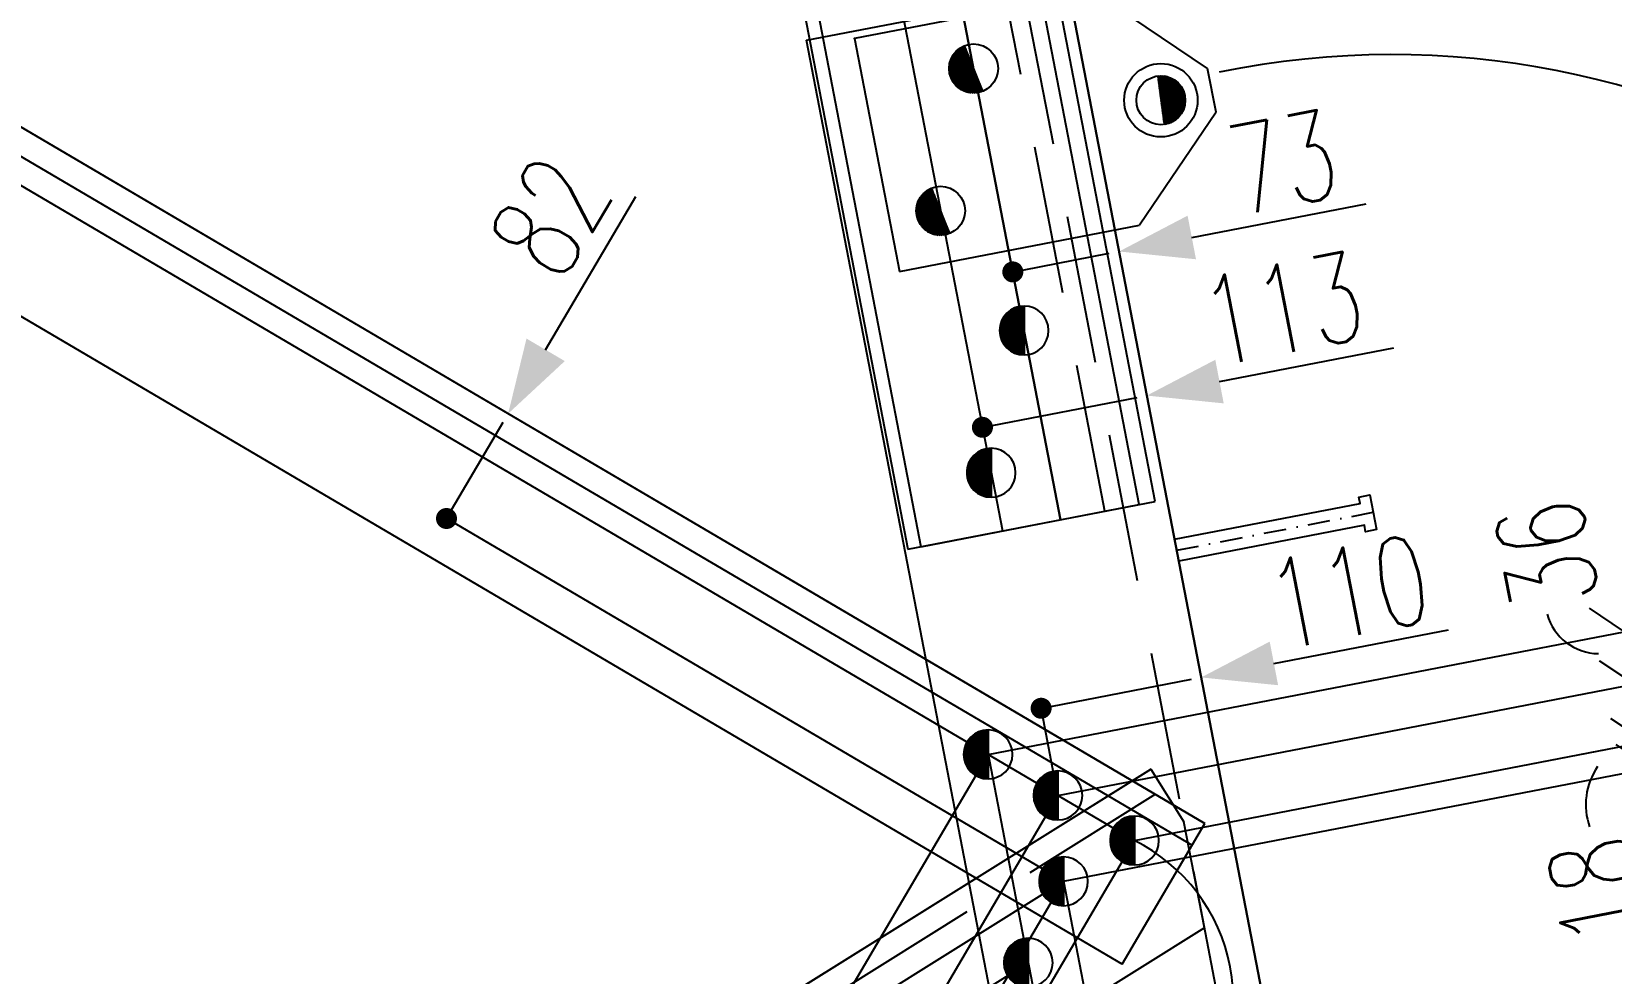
# Model space of a CAD drawing. Extents: x 512897 to 529117, y 6597 to 18077.
# Drawn here: x 518366 to 519432, y 13011 to 13646 of the extents above; entities that cross this region are included whole.
import ezdxf

# ---------------------------------------------------------------- set-up
doc = ezdxf.new("R2010")
doc.units = 0
doc.header["$LTSCALE"] = 200
doc.header["$MEASUREMENT"] = 0
doc.linetypes.add('DASHDOT', pattern=[1, 0.5, -0.25, 0, -0.25])
doc.linetypes.add('DASHED', pattern=[0.75, 0.5, -0.25])
doc.layers.get('0').update_dxf_attribs({"linetype": 'CONTINUOUS'})
for name, color, linetype in [('ASSI', 6, 'CONTINUOUS'), ('Echelon', 1, 'CONTINUOUS'), ('FORI', 2, 'CONTINUOUS'), ('LINEA_ANG', 2, 'CONTINUOUS'), ('LINEE_PIASTRA', 2, 'CONTINUOUS'), ('LINEE_PIASTRE', 2, 'CONTINUOUS'), ('LS', 7, 'CONTINUOUS'), ('MZ', 6, 'DASHDOT'), ('PIASTRE', 5, 'CONTINUOUS'), ('QT_MAL', 7, 'CONTINUOUS'), ('QT_MPR', 7, 'CONTINUOUS'), ('TRAT-Y', 7, 'DASHED')]:
    doc.layers.add(name, color=color, linetype=linetype)
doc.styles.add('QUOTE', font='ROMANS8.SHX', dxfattribs={"width": 0.7})
doc.styles.add('RS', font='ROMANS8.shx', dxfattribs={"width": 0.7})
doc.styles.get("Standard").update_dxf_attribs({"font": 'ROMANS8.SHX', "width": 0.7})
doc.dimstyles.new('FRECCE1', dxfattribs={"dimtxt": 60, "dimasz": 6.66, "dimexe": 0, "dimexo": 0, "dimgap": 1, "dimtad": 1, "dimzin": 0, "dimdsep": 46, "dimtxsty": 'RS', "dimblk1": 'QUOTP', "dimblk2": 'QUOTF', "dimsah": 1, "dimcen": 0, "dimclrd": 2, "dimclre": 2, "dimclrt": 7, "dimadec": 0, "dimazin": 0, "dimtfac": 1, "dimtix": 1, "dimtmove": 2, "dimatfit": 3, "dimldrblk": 'QUOTP', "dimfxl": 1, "dimtolj": 1, "dimtzin": 0, "dimarcsym": 0})
doc.dimstyles.new('TRATTO', dxfattribs={"dimscale": 0, "dimtxt": 60, "dimasz": 40, "dimexe": 0, "dimexo": 0, "dimgap": 5, "dimtad": 1, "dimrnd": 0.5, "dimdsep": 46, "dimtxsty": 'RS', "dimblk1": 'OBLIQUE', "dimblk2": 'OBLIQUE', "dimsah": 1, "dimcen": 0.09, "dimclrd": 2, "dimclre": 2, "dimclrt": 7, "dimadec": 0, "dimazin": 0, "dimtfac": 1, "dimtix": 1, "dimtmove": 2, "dimatfit": 3, "dimfxl": 1, "dimtolj": 1, "dimtzin": 0, "dimarcsym": 0})

# ---------------------------------------------------------------- blocks, each defined once
blk = doc.blocks.new('ASSE98')
blk.add_line((0, 0), (1, 0))
at = {"color": 7, "flags": 1}
for tag, p in [('LAV1', (3.07431, 6.82847)), ('LAV2', (3.07431, 6.49513)), ('LAV3', (3.07431, 6.1618)), ('LAV4', (3.07431, 5.82847)), ('LAV5', (3.07431, 5.49513)), ('LAV6', (3.07431, 5.1618)), ('LAV7', (3.07431, 4.82847)), ('LAV8', (3.07431, 4.49513)), ('LAV9', (3.07431, 4.1618)), ('LAV10', (3.07431, 3.82847))]:
    blk.add_attdef(tag, p, '', height=0.2, dxfattribs=at)
at = {"color": 7, "style": 'QUOTE', "width": 0.5, "flags": 1}
for tag, p in [('TI', (1.38308, 6.82731)), ('DI_S', (1.38308, 6.42178)), ('D_S', (1.38308, 6.02092)), ('E_S', (1.38308, 5.68065)), ('NFORI', (1.36454, 5.29792)), ('ALAR', (1.36349, 4.93246)), ('FAM', (1.3775, 4.54645)), ('ALA', (1.38308, 4.19257)), ('DISP2', (1.38308, 3.84971)), ('DISP1', (1.38308, 3.50686)), ('PINZAF', (1.38308, 3.164)), ('PINZAI', (1.38308, 2.82114)), ('TRP', (1.38308, 2.47829)), ('NP', (1.38308, 2.13543)), ('SV', (1.38308, 1.79257)), ('PESO', (1.38308, 1.44971)), ('QUA', (1.38308, 1.10686)), ('LUN', (1.38308, 0.764)), ('PROF', (1.38308, 0.42114)), ('POS', (1.38308, 0.07829))]:
    blk.add_attdef(tag, p, '', height=0.2, dxfattribs=at)
blk = doc.blocks.new('20')
at = {"color": 0}
for p, q in [((0, 0.982), (0.018, 1)), ((0, 0.937), (0.061, 0.998)), ((0, 0.892), (0.102, 0.995)), ((1, -0.007), (0, 0.993)), ((0, 0.848), (0.142, 0.99)), ((0, 0.803), (0.181, 0.984)), ((0, 0.758), (0.218, 0.976)), ((0, 0.713), (0.254, 0.967)), ((0, 0.668), (0.289, 0.957)), ((0.999, -0.051), (0, 0.948)), ((0, 0.623), (0.323, 0.946)), ((0, 0.578), (0.356, 0.934)), ((0, 0.533), (0.388, 0.922)), ((0, 0.488), (0.419, 0.908)), ((0.996, -0.093), (0, 0.903)), ((0, 0.443), (0.45, 0.893)), ((0, 0.398), (0.479, 0.878)), ((0, 0.354), (0.508, 0.861)), ((0.991, -0.133), (0, 0.858)), ((0, 0.309), (0.536, 0.844)), ((0, 0.264), (0.563, 0.827)), ((0.985, -0.172), (0, 0.813)), ((0, 0.219), (0.589, 0.808)), ((0, 0.174), (0.615, 0.789)), ((0, 0.129), (0.64, 0.769)), ((0.978, -0.209), (0, 0.768)), ((0, 0.084), (0.664, 0.748)), ((0, 0.039), (0.687, 0.726)), ((0.969, -0.246), (0, 0.724)), ((0, -0.006), (0.71, 0.704)), ((0, -0.051), (0.732, 0.681)), ((0.96, -0.281), (0, 0.679)), ((0, -0.095), (0.753, 0.658)), ((0.999, 0.039), (0.039, 0.999)), ((0.996, 0.087), (0.087, 0.996)), ((0.991, 0.137), (0.137, 0.991)), ((0.982, 0.191), (0.191, 0.982)), ((0.969, 0.249), (0.249, 0.969)), ((0.95, 0.312), (0.312, 0.95)), ((0.923, 0.384), (0.384, 0.923)), ((0.883, 0.469), (0.469, 0.883)), ((0.808, 0.589), (0.589, 0.808)), ((0.949, -0.315), (0, 0.634)), ((0, -0.14), (0.774, 0.633)), ((0, -0.185), (0.794, 0.608)), ((0.937, -0.348), (0, 0.589)), ((0, -0.23), (0.813, 0.583)), ((0, -0.275), (0.831, 0.556)), ((0.925, -0.381), (0, 0.544)), ((0, -0.32), (0.849, 0.529)), ((0, -0.365), (0.866, 0.501)), ((0.911, -0.412), (0, 0.499)), ((0, -0.41), (0.882, 0.472)), ((0.897, -0.443), (0, 0.454)), ((0, -0.455), (0.897, 0.442)), ((0, -0.5), (0.911, 0.412)), ((0.881, -0.472), (0, 0.409)), ((0, -0.544), (0.925, 0.38)), ((0.865, -0.501), (0, 0.364)), ((0, -0.589), (0.937, 0.348)), ((0.849, -0.529), (0, 0.319)), ((0, -0.634), (0.949, 0.315)), ((0, -0.679), (0.96, 0.281)), ((0.831, -0.556), (0, 0.275)), ((0, -0.724), (0.969, 0.245)), ((0.813, -0.583), (0, 0.23)), ((0, -0.769), (0.978, 0.209)), ((0.793, -0.609), (0, 0.185)), ((0, -0.814), (0.985, 0.171)), ((0.774, -0.634), (0, 0.14)), ((0, -0.859), (0.991, 0.132)), ((0.753, -0.658), (0, 0.095)), ((0, -0.904), (0.996, 0.092)), ((0.732, -0.682), (0, 0.05)), ((0, -0.949), (0.999, 0.05)), ((0, -0.993), (1, 0.007)), ((0.71, -0.705), (0, 0.005)), ((0.687, -0.727), (0, -0.04)), ((0.664, -0.748), (0, -0.085)), ((0.639, -0.769), (0, -0.13)), ((0.614, -0.789), (0, -0.174)), ((0.589, -0.808), (0, -0.219)), ((0.563, -0.827), (0, -0.264)), ((0.535, -0.845), (0, -0.309)), ((0.508, -0.862), (0, -0.354)), ((0.479, -0.878), (0, -0.399)), ((0.449, -0.893), (0, -0.444)), ((0.419, -0.908), (0, -0.489)), ((0.388, -0.922), (0, -0.534)), ((0.356, -0.935), (0, -0.579)), ((0.323, -0.946), (0, -0.623)), ((0.039, -0.999), (0.999, -0.039)), ((0.087, -0.996), (0.996, -0.087)), ((0.138, -0.99), (0.99, -0.138)), ((0.192, -0.981), (0.981, -0.192)), ((0.25, -0.968), (0.968, -0.25)), ((0.313, -0.95), (0.95, -0.313)), ((0.385, -0.923), (0.923, -0.385)), ((0.47, -0.883), (0.883, -0.47)), ((0.591, -0.807), (0.807, -0.591)), ((0.289, -0.957), (0, -0.668)), ((0.254, -0.967), (0, -0.713)), ((0.218, -0.976), (0, -0.758)), ((0.181, -0.984), (0, -0.803)), ((0.142, -0.99), (0, -0.848)), ((0.102, -0.995), (0, -0.893))]:
    blk.add_line(p, q, dxfattribs=at)
blk.add_line((0, 1), (0, -1))
blk.add_circle((0, 0), 1)
blk = doc.blocks.new('QUOTP')
at = {"layer": 'ASSI', "color": 2, "const_width": 1.07}
blk.add_lwpolyline([(-0.53, 0, 1), (0.53, 0, 1)], format="xyb", close=True, dxfattribs=at)
blk = doc.blocks.new('QUOTF')
at = {"layer": 'LS', "color": 2}
blk.add_line((7.5, 0), (25.5, 0), dxfattribs=at)
blk.add_solid([(7.5, 2.25), (0, 0), (7.5, -2.25)], dxfattribs=at)
blk = doc.blocks.new('*D30')
at = {"layer": 'QT_MAL', "color": 2, "lineweight": -2, "transparency": 16777216}
for p, q in [((519053.9, 13190.9), (519148.9, 13209.2)), ((519047.4, 13189.6), (519047.4, 13189.6))]:
    blk.add_line(p, q, dxfattribs=at)
at = {"layer": 'QT_MAL', "color": 2, "lineweight": -2, "transparency": 16777216, "xscale": 6.66, "yscale": 6.66, "zscale": 6.66}
for name, p, rotation in [('QUOTF', (519155.4, 13210.4), 10.91543261024528), ('QUOTP', (519047.4, 13189.6), 190.9154326102453)]:
    blk.add_blockref(name, p, dxfattribs=dict(at, rotation=rotation))
at = {"layer": 'QT_MAL', "color": 7, "transparency": 16777216, "insert": (519254.9, 13268.2), "char_height": 60, "attachment_point": 5, "rotation": 10.9154, "style": 'RS'}
blk.add_mtext('\\A1;110', dxfattribs=at)
blk = doc.blocks.new('A$C6E393FD9')
at = {"layer": 'Echelon', "color": 3}
blk.add_lwpolyline([(2.5, 0), (0, 19.8), (168.6, 41.4), (167.9, 47.2), (177.8, 48.5), (181.8, 17.1), (171.9, 15.8), (171.2, 21.6), (2.5, 0)], close=True, dxfattribs=at)
at = {"layer": 'MZ', "ltscale": 0.2}
blk.add_line((1.3, 9.9), (179.8, 32.8), dxfattribs=at)
blk = doc.blocks.new('_OBLIQUE')
at = {"color": 0, "linetype": 'ByBlock'}
blk.add_line((-0.5, -0.5), (0.5, 0.5), dxfattribs=at)
blk = doc.blocks.new('*D51')
at = {"layer": 'QT_MPR', "color": 2, "lineweight": -2, "transparency": 16777216}
for p, q in [((519110.4, 13100.4), (518753.3, 12493.1)), ((519062.5, 13072.9), (518729.8, 12506.9)), ((518753.3, 12493.1), (518729.8, 12506.9))]:
    blk.add_line(p, q, dxfattribs=at)
at = {"layer": 'QT_MPR', "color": 2, "lineweight": -2, "transparency": 16777216, "xscale": 40, "yscale": 40, "zscale": 40}
for p, rotation in [((518729.8, 12506.9), 149.547960831013), ((518753.3, 12493.1), 329.547960831013)]:
    blk.add_blockref('_OBLIQUE', p, dxfattribs=dict(at, rotation=rotation))
at = {"layer": 'QT_MPR', "color": 7, "transparency": 16777216, "insert": (518836.3, 12495.9), "char_height": 60, "attachment_point": 5, "rotation": 329.548, "style": 'RS'}
blk.add_mtext('\\A1;27', dxfattribs=at)
blk = doc.blocks.new('*D52')
at = {"layer": 'QT_MPR', "color": 2, "lineweight": -2, "transparency": 16777216}
for p, q in [((519058.7, 13130.8), (518701.6, 12523.4)), ((519062.5, 13072.9), (518729.8, 12506.9)), ((518729.8, 12506.9), (518701.6, 12523.4))]:
    blk.add_line(p, q, dxfattribs=at)
at = {"layer": 'QT_MPR', "color": 2, "lineweight": -2, "transparency": 16777216, "xscale": 40, "yscale": 40, "zscale": 40}
for p, rotation in [((518701.6, 12523.4), 149.547960831013), ((518729.8, 12506.9), 329.547960831013)]:
    blk.add_blockref('_OBLIQUE', p, dxfattribs=dict(at, rotation=rotation))
at = {"layer": 'QT_MPR', "color": 7, "transparency": 16777216, "insert": (518679.8, 12368.7), "char_height": 60, "attachment_point": 5, "rotation": 329.548, "style": 'RS'}
blk.add_mtext('\\A1;32.5', dxfattribs=at)
blk = doc.blocks.new('*D53')
at = {"layer": 'QT_MPR', "color": 2, "lineweight": -2, "transparency": 16777216}
for p, q in [((519011.6, 13158.5), (518654.6, 12551.1)), ((519058.7, 13130.8), (518701.6, 12523.4)), ((518701.6, 12523.4), (518654.6, 12551.1))]:
    blk.add_line(p, q, dxfattribs=at)
at = {"layer": 'QT_MPR', "color": 2, "lineweight": -2, "transparency": 16777216, "xscale": 40, "yscale": 40, "zscale": 40}
for p, rotation in [((518654.6, 12551.1), 149.547960831013), ((518701.6, 12523.4), 329.547960831013)]:
    blk.add_blockref('_OBLIQUE', p, dxfattribs=dict(at, rotation=rotation))
at = {"layer": 'QT_MPR', "color": 7, "transparency": 16777216, "insert": (518595.3, 12522), "char_height": 60, "attachment_point": 5, "rotation": 329.548, "style": 'RS'}
blk.add_mtext('\\A1;55', dxfattribs=at)
blk = doc.blocks.new('*D54')
at = {"layer": 'QT_MPR', "color": 2, "lineweight": -2, "transparency": 16777216}
for p, q in [((518083.4, 13704.2), (517726.3, 13096.9)), ((519011.6, 13158.5), (518654.6, 12551.1)), ((518654.6, 12551.1), (517726.3, 13096.9))]:
    blk.add_line(p, q, dxfattribs=at)
at = {"layer": 'QT_MPR', "color": 2, "lineweight": -2, "transparency": 16777216, "xscale": 40, "yscale": 40, "zscale": 40}
for p, rotation in [((517726.3, 13096.9), 149.547960831013), ((518654.6, 12551.1), 329.547960831013)]:
    blk.add_blockref('_OBLIQUE', p, dxfattribs=dict(at, rotation=rotation))
at = {"layer": 'QT_MPR', "color": 7, "transparency": 16777216, "insert": (518201.7, 12862.6), "char_height": 60, "attachment_point": 5, "rotation": 329.548, "style": 'RS'}
blk.add_mtext('\\A1;1077', dxfattribs=at)
blk = doc.blocks.new('*D65')
at = {"layer": 'QT_MPR', "color": 2, "lineweight": -2, "transparency": 16777216}
for p, q in [((518678, 15342.5), (520211.8, 15638.3)), ((520211.8, 15638.3), (520644.2, 13396.2)), ((519110.4, 13100.4), (520644.2, 13396.2))]:
    blk.add_line(p, q, dxfattribs=at)
at = {"layer": 'QT_MPR', "color": 2, "lineweight": -2, "transparency": 16777216, "xscale": 40, "yscale": 40, "zscale": 40}
for p, rotation in [((520211.8, 15638.3), 100.9154326102453), ((520644.2, 13396.2), 280.9154326102453)]:
    blk.add_blockref('_OBLIQUE', p, dxfattribs=dict(at, rotation=rotation))
at = {"layer": 'QT_MPR', "color": 7, "transparency": 16777216, "insert": (520393.6, 14510.6), "char_height": 60, "attachment_point": 5, "rotation": 100.9154, "style": 'RS'}
blk.add_mtext('\\A1;2283.5', dxfattribs=at)
blk = doc.blocks.new('*D82')
at = {"layer": 'QT_MPR', "color": 2, "lineweight": -2, "transparency": 16777216}
for p, q in [((518984.8, 13709.5), (520231.8, 13950)), ((520231.8, 13950), (520349.6, 13339.4)), ((519110.4, 13100.4), (520349.6, 13339.4))]:
    blk.add_line(p, q, dxfattribs=at)
at = {"layer": 'QT_MPR', "color": 2, "lineweight": -2, "transparency": 16777216, "xscale": 40, "yscale": 40, "zscale": 40}
for p, rotation in [((520231.8, 13950), 100.9154326102453), ((520349.6, 13339.4), 280.9154326102453)]:
    blk.add_blockref('_OBLIQUE', p, dxfattribs=dict(at, rotation=rotation))
at = {"layer": 'QT_MPR', "color": 7, "transparency": 16777216, "insert": (520260.1, 13618.4), "char_height": 60, "attachment_point": 5, "rotation": 100.9154, "style": 'RS'}
blk.add_mtext('\\A1;622', dxfattribs=at)
blk = doc.blocks.new('*D174')
at = {"layer": 'QT_MAL', "color": 2, "lineweight": -2, "transparency": 16777216}
for p, q in [((518687.8, 13388.3), (518687.8, 13388.3)), ((518649.6, 13323.4), (518684.4, 13382.6)), ((518646.2, 13317.6), (518646.2, 13317.6))]:
    blk.add_line(p, q, dxfattribs=at)
at = {"layer": 'QT_MAL', "color": 2, "lineweight": -2, "transparency": 16777216, "xscale": 6.66, "yscale": 6.66, "zscale": 6.66}
for name, p, rotation in [('QUOTF', (518687.8, 13388.3), 59.54796083101297), ('QUOTP', (518646.2, 13317.6), 239.547960831013)]:
    blk.add_blockref(name, p, dxfattribs=dict(at, rotation=rotation))
at = {"layer": 'QT_MAL', "color": 7, "transparency": 16777216, "insert": (518716.1, 13521.4), "char_height": 60, "attachment_point": 5, "rotation": 59.548, "style": 'RS'}
blk.add_mtext('\\A1;82', dxfattribs=at)
blk = doc.blocks.new('*D177')
at = {"layer": 'LS', "color": 2, "lineweight": -2, "transparency": 16777216}
for p, q in [((519058.7, 13130.8), (519447.6, 13205.8)), ((519455.1, 13166.9), (519447.6, 13205.8)), ((519110.4, 13100.4), (519455.1, 13166.9))]:
    blk.add_line(p, q, dxfattribs=at)
at = {"layer": 'LS', "color": 2, "lineweight": -2, "transparency": 16777216, "xscale": 40, "yscale": 40, "zscale": 40}
for p, rotation in [((519447.6, 13205.8), 100.9154326102425), ((519455.1, 13166.9), 280.9154326102425)]:
    blk.add_blockref('_OBLIQUE', p, dxfattribs=dict(at, rotation=rotation))
at = {"layer": 'LS', "color": 7, "transparency": 16777216, "insert": (519529.9, 13233.9), "char_height": 60, "attachment_point": 5, "rotation": 100.9154, "style": 'RS'}
blk.add_mtext('\\A1;40', dxfattribs=at)
blk = doc.blocks.new('*D178')
at = {"layer": 'LS', "color": 2, "lineweight": -2, "transparency": 16777216}
for p, q in [((519011.6, 13158.5), (519440.8, 13241.2)), ((519447.6, 13205.8), (519440.8, 13241.2)), ((519058.7, 13130.8), (519447.6, 13205.8))]:
    blk.add_line(p, q, dxfattribs=at)
at = {"layer": 'LS', "color": 2, "lineweight": -2, "transparency": 16777216, "xscale": 40, "yscale": 40, "zscale": 40}
for p, rotation in [((519440.8, 13241.2), 100.9154326102425), ((519447.6, 13205.8), 280.9154326102425)]:
    blk.add_blockref('_OBLIQUE', p, dxfattribs=dict(at, rotation=rotation))
at = {"layer": 'LS', "color": 7, "transparency": 16777216, "insert": (519388.3, 13293.5), "char_height": 60, "attachment_point": 5, "rotation": 100.9154, "style": 'RS'}
blk.add_mtext('\\A1;36', dxfattribs=at)
blk = doc.blocks.new('*D179')
at = {"layer": 'LS', "color": 2, "lineweight": -2, "transparency": 16777216}
for p, q in [((519110.4, 13100.4), (519455.1, 13166.9)), ((519455.1, 13166.9), (519458.5, 13149.3)), ((519062.5, 13072.9), (519458.5, 13149.3))]:
    blk.add_line(p, q, dxfattribs=at)
at = {"layer": 'LS', "color": 2, "lineweight": -2, "transparency": 16777216, "xscale": 40, "yscale": 40, "zscale": 40}
for p, rotation in [((519455.1, 13166.9), 100.9154326102425), ((519458.5, 13149.3), 280.9154326102425)]:
    blk.add_blockref('_OBLIQUE', p, dxfattribs=dict(at, rotation=rotation))
at = {"layer": 'LS', "color": 7, "transparency": 16777216, "insert": (519424, 13066.5), "char_height": 60, "attachment_point": 5, "rotation": 100.9154, "style": 'RS'}
blk.add_mtext('\\A1;18', dxfattribs=at)
blk = doc.blocks.new('*D180')
at = {"layer": 'QT_MAL', "color": 2, "lineweight": -2, "transparency": 16777216}
for p, q in [((519034.8, 13485.2), (519093.4, 13496.5)), ((519100, 13497.7), (519100, 13497.7)), ((519028.3, 13483.9), (519028.3, 13483.9))]:
    blk.add_line(p, q, dxfattribs=at)
at = {"layer": 'QT_MAL', "color": 2, "lineweight": -2, "transparency": 16777216, "xscale": 6.66, "yscale": 6.66, "zscale": 6.66}
for name, p, rotation in [('QUOTF', (519100, 13497.7), 10.91543261024685), ('QUOTP', (519028.3, 13483.9), 190.9154326102469)]:
    blk.add_blockref(name, p, dxfattribs=dict(at, rotation=rotation))
at = {"layer": 'QT_MAL', "color": 7, "transparency": 16777216, "insert": (519210.6, 13558.1), "char_height": 60, "attachment_point": 5, "rotation": 10.9154, "style": 'RS'}
blk.add_mtext('\\A1;73', dxfattribs=at)
blk = doc.blocks.new('*D181')
at = {"layer": 'QT_MAL', "color": 2, "lineweight": -2, "transparency": 16777216}
for p, q in [((519014.3, 13380.3), (519112.2, 13399.2)), ((519118.7, 13400.5), (519118.7, 13400.5)), ((519007.8, 13379.1), (519007.8, 13379.1))]:
    blk.add_line(p, q, dxfattribs=at)
at = {"layer": 'QT_MAL', "color": 2, "lineweight": -2, "transparency": 16777216, "xscale": 6.66, "yscale": 6.66, "zscale": 6.66}
for name, p, rotation in [('QUOTF', (519118.7, 13400.5), 10.91543261024685), ('QUOTP', (519007.8, 13379.1), 190.9154326102469)]:
    blk.add_blockref(name, p, dxfattribs=dict(at, rotation=rotation))
at = {"layer": 'QT_MAL', "color": 7, "transparency": 16777216, "insert": (519210.4, 13459.1), "char_height": 60, "attachment_point": 5, "rotation": 10.9154, "style": 'RS'}
blk.add_mtext('\\A1;113', dxfattribs=at)
blk = doc.blocks.new('P20')
at = {"color": 0}
for p, q in [((0, 0.982), (0.018, 1)), ((0, 0.937), (0.061, 0.998)), ((0, 0.892), (0.102, 0.995)), ((1, -0.007), (0, 0.993)), ((0, 0.848), (0.142, 0.99)), ((0, 0.803), (0.181, 0.984)), ((0, 0.758), (0.218, 0.976)), ((0, 0.713), (0.254, 0.967)), ((0, 0.668), (0.289, 0.957)), ((0.999, -0.051), (0, 0.948)), ((0, 0.623), (0.323, 0.946)), ((0, 0.578), (0.356, 0.934)), ((0, 0.533), (0.388, 0.922)), ((0, 0.488), (0.419, 0.908)), ((0.996, -0.093), (0, 0.903)), ((0, 0.443), (0.45, 0.893)), ((0, 0.398), (0.479, 0.878)), ((0, 0.354), (0.508, 0.861)), ((0.991, -0.133), (0, 0.858)), ((0, 0.309), (0.536, 0.844)), ((0, 0.264), (0.563, 0.827)), ((0.985, -0.172), (0, 0.813)), ((0, 0.219), (0.589, 0.808)), ((0, 0.174), (0.615, 0.789)), ((0, 0.129), (0.64, 0.769)), ((0.978, -0.209), (0, 0.768)), ((0, 0.084), (0.664, 0.748)), ((0, 0.039), (0.687, 0.726)), ((0.969, -0.246), (0, 0.724)), ((0, -0.006), (0.71, 0.704)), ((0, -0.051), (0.732, 0.681)), ((0.96, -0.281), (0, 0.679)), ((0, -0.095), (0.753, 0.658)), ((0.999, 0.039), (0.039, 0.999)), ((0.996, 0.087), (0.087, 0.996)), ((0.991, 0.137), (0.137, 0.991)), ((0.982, 0.191), (0.191, 0.982)), ((0.969, 0.249), (0.249, 0.969)), ((0.95, 0.312), (0.312, 0.95)), ((0.923, 0.384), (0.384, 0.923)), ((0.883, 0.469), (0.469, 0.883)), ((0.808, 0.589), (0.589, 0.808)), ((0.949, -0.315), (0, 0.634)), ((0, -0.14), (0.774, 0.633)), ((0, -0.185), (0.794, 0.608)), ((0.937, -0.348), (0, 0.589)), ((0, -0.23), (0.813, 0.583)), ((0, -0.275), (0.831, 0.556)), ((0.925, -0.381), (0, 0.544)), ((0, -0.32), (0.849, 0.529)), ((0, -0.365), (0.866, 0.501)), ((0.911, -0.412), (0, 0.499)), ((0, -0.41), (0.882, 0.472)), ((0.897, -0.443), (0, 0.454)), ((0, -0.455), (0.897, 0.442)), ((0, -0.5), (0.911, 0.412)), ((0.881, -0.472), (0, 0.409)), ((0, -0.544), (0.925, 0.38)), ((0.865, -0.501), (0, 0.364)), ((0, -0.589), (0.937, 0.348)), ((0.849, -0.529), (0, 0.319)), ((0, -0.634), (0.949, 0.315)), ((0, -0.679), (0.96, 0.281)), ((0.831, -0.556), (0, 0.275)), ((0, -0.724), (0.969, 0.245)), ((0.813, -0.583), (0, 0.23)), ((0, -0.769), (0.978, 0.209)), ((0.793, -0.609), (0, 0.185)), ((0, -0.814), (0.985, 0.171)), ((0.774, -0.634), (0, 0.14)), ((0, -0.859), (0.991, 0.132)), ((0.753, -0.658), (0, 0.095)), ((0, -0.904), (0.996, 0.092)), ((0.732, -0.682), (0, 0.05)), ((0, -0.949), (0.999, 0.05)), ((0, -0.993), (1, 0.007)), ((0.71, -0.705), (0, 0.005)), ((0.687, -0.727), (0, -0.04)), ((0.664, -0.748), (0, -0.085)), ((0.639, -0.769), (0, -0.13)), ((0.614, -0.789), (0, -0.174)), ((0.589, -0.808), (0, -0.219)), ((0.563, -0.827), (0, -0.264)), ((0.535, -0.845), (0, -0.309)), ((0.508, -0.862), (0, -0.354)), ((0.479, -0.878), (0, -0.399)), ((0.449, -0.893), (0, -0.444)), ((0.419, -0.908), (0, -0.489)), ((0.388, -0.922), (0, -0.534)), ((0.356, -0.935), (0, -0.579)), ((0.323, -0.946), (0, -0.623)), ((0.039, -0.999), (0.999, -0.039)), ((0.087, -0.996), (0.996, -0.087)), ((0.138, -0.99), (0.99, -0.138)), ((0.192, -0.981), (0.981, -0.192)), ((0.25, -0.968), (0.968, -0.25)), ((0.313, -0.95), (0.95, -0.313)), ((0.385, -0.923), (0.923, -0.385)), ((0.47, -0.883), (0.883, -0.47)), ((0.591, -0.807), (0.807, -0.591)), ((0.289, -0.957), (0, -0.668)), ((0.254, -0.967), (0, -0.713)), ((0.218, -0.976), (0, -0.758)), ((0.181, -0.984), (0, -0.803)), ((0.142, -0.99), (0, -0.848)), ((0.102, -0.995), (0, -0.893))]:
    blk.add_line(p, q, dxfattribs=at)
for radius in [1.5, 1]:
    blk.add_circle((0, 0), radius)
blk = doc.blocks.new('MRKR_98')
blk.add_point((0, 0))
at = {"color": 7, "style": 'QUOTE', "width": 0.5, "flags": 1}
for tag, p in [('TI', (3.734, 6.827)), ('DI_S', (3.734, 6.422)), ('D_S', (3.734, 6.021)), ('E_S', (3.734, 5.681)), ('NFORI', (3.715, 5.298)), ('AUX2', (3.714, 4.932)), ('AUX1', (3.734, 4.193)), ('FAM', (3.728, 4.546)), ('COMMESSA', (3.734, 3.85)), ('MD', (3.734, 3.507)), ('MP', (3.734, 3.164)), ('SPESSORE', (3.734, 2.478)), ('LARGHEZZA', (3.734, 2.821)), ('NP', (3.734, 2.135)), ('SV', (3.734, 1.793)), ('PESO', (3.734, 1.45)), ('QUA', (3.734, 1.107)), ('LUN', (3.734, 0.764)), ('PROF', (3.734, 0.421)), ('POS', (3.734, 0.078))]:
    blk.add_attdef(tag, p, '', height=0.2, dxfattribs=at)
at = {"color": 7, "flags": 1}
for tag, p in [('LAV1', (5.258, 6.878)), ('LAV2', (5.258, 6.545)), ('LAV3', (5.258, 6.212)), ('LAV4', (5.258, 5.878)), ('LAV5', (5.258, 5.545)), ('LAV6', (5.258, 5.212)), ('LAV7', (5.258, 4.878)), ('LAV8', (5.258, 4.545)), ('LAV9', (5.258, 4.212)), ('LAV10', (5.258, 3.878))]:
    blk.add_attdef(tag, p, '', height=0.2, dxfattribs=at)

msp = doc.modelspace()

# ---------------------------------------------------------------- linework, layer by layer
at = {"layer": 'LINEA_ANG'}
for p, q in [((515283.854, 15389.535), (519157.924, 13111.9)), ((519102.174, 13017.074), (515249.656, 15282.039)), ((519113.551, 13326.983), (518979.106, 14024.138)), ((518831.82, 13995.734), (518966.265, 13298.579)), ((518889.198, 13640.166), (519065.942, 13674.251)), ((519065.942, 13674.251), (519281.812, 12554.876)), ((519105.068, 12520.791), (518889.198, 13640.166)), ((518966.265, 13298.579), (519113.551, 13326.983)), ((518140.573, 12536.892), (519121.49, 13148.561)), ((519121.49, 13148.561), (519143.713, 13112.922)), ((519102.174, 13017.074), (519157.924, 13111.9)), ((519157.631, 13041.464), (519143.713, 13112.922)), ((519157.631, 13041.464), (518198.777, 12443.552))]:
    msp.add_line(p, q, dxfattribs=at)
at = {"layer": 'LINEA_ANG', "color": 2}
msp.add_line((515275.238, 15374.88), (519149.308, 13097.245), dxfattribs=at)
at = {"layer": 'LINEE_PIASTRA'}
for p, q in [((519159.703, 13621.043), (519083.581, 13672.56)), ((519165.384, 13591.586), (519113.869, 13515.453))]:
    msp.add_line(p, q, dxfattribs=at)
at = {"layer": 'LINEE_PIASTRE'}
for p, q in [((519124.352, 13329.066), (518989.907, 14026.221)), ((518822.983, 13994.03), (518957.428, 13296.875)), ((519083.571, 13672.558), (518921.556, 13641.314)), ((518921.556, 13641.314), (518951.854, 13484.209)), ((519165.384, 13591.586), (519159.703, 13621.043)), ((518951.854, 13484.209), (519113.869, 13515.453)), ((518957.428, 13296.875), (519124.352, 13329.066))]:
    msp.add_line(p, q, dxfattribs=at)
at = {"layer": 'LS', "color": 6}
for p, q in [((515266.622, 15360.226), (519110.4, 13100.399)), ((518797.717, 14679.539), (519060.528, 13316.758)), ((518845.324, 14221.443), (519021.252, 13309.183)), ((519062.494, 13072.883), (518641.698, 13320.277)), ((519058.713, 13130.787), (519047.111, 13190.949)), ((519011.375, 13159.778), (519126.612, 12562.228)), ((518158.034, 12508.89), (519062.494, 13072.883)), ((518176.025, 12480.04), (519038.719, 13017.989))]:
    msp.add_line(p, q, dxfattribs=at)
at = {"layer": 'LS', "color": 30, "true_color": 0xf8991e}
msp.add_line((519062.494, 13072.883), (519127.433, 12736.148), dxfattribs=at)
at = {"layer": 'LS', "color": 6}
for centre, radius, start, end in [((519283.824, 13051.489), 578.946, 12.519051, 101.592541), ((519423.817, 13262.795), 36.339, 195.619804, 269.28102), ((519460.601, 13124.582), 45.735, 145.853749, 199.174665), ((519056.396, 12992.389), 120.758, 318.395525, 63.43534)]:
    msp.add_arc(centre, radius, start, end, dxfattribs=at)
at = {"layer": 'TRAT-Y'}
for p, q in [((519090.477, 13322.533), (518956.031, 14019.688)), ((519036.484, 13668.57), (519252.355, 12549.195)), ((518149.039, 12523.315), (519129.956, 13134.984))]:
    msp.add_line(p, q, dxfattribs=at)

# ---------------------------------------------------------------- block references
at = {"layer": 'ASSI'}
for p, xscale, rotation in [((519157.924, 13111.9), 4494, 149.547960831013), ((519281.812, 12554.876), 1140, 100.9154326102469), ((519121.58, 13148.618), 1156, 211.9463871976078)]:
    msp.add_blockref('ASSE98', p, dxfattribs=dict(at, xscale=xscale, rotation=rotation))
at = {"layer": 'ASSI', "xscale": 710, "zscale": 710, "rotation": 100.9154326102483}
msp.add_blockref('ASSE98', (519060.528, 13316.758), dxfattribs=at)
at = {"layer": 'FORI', "yscale": 16.5, "zscale": 16.5}
for name, p, xscale, rotation in [('20', (519001.827, 13621.149), 16.5, 201.8308652204946), ('P20', (519128.177, 13599.687), 16.5, 7.543052222776512), ('20', (518979.593, 13525.203), 16.5, 201.8308652204946), ('20', (519011.627, 13158.47), -16.5, 0.05373557999997836), ('20', (519058.713, 13130.787), -16.5, 0.05373557999997836), ('20', (519062.494, 13072.883), -16.5, 0.05373557999997836), ('20', (519038.719, 13017.989), -16.5, 0.05373557999997836)]:
    msp.add_blockref(name, p, dxfattribs=dict(at, xscale=xscale, rotation=rotation))
at = {"layer": 'FORI', "xscale": -16.5, "yscale": 16.5, "zscale": 16.5}
for p in [(519035.912, 13444.406), (519013.678, 13348.46), (519110.4, 13100.399)]:
    msp.add_blockref('20', p, dxfattribs=at)
at = {"layer": 'LS', "color": 2, "xscale": 0.7500000000000001, "yscale": 0.7500000000000001, "zscale": 0.7500000000000001, "rotation": 3.618223307568464}
msp.add_blockref('A$C6E393FD9', (519138.364, 13288.732), dxfattribs=at)
at = {"layer": 'PIASTRE', "xscale": 20.00000000000001, "yscale": 20.00000000000001, "zscale": 20.00000000000001, "rotation": 280.9154326140047}
msp.add_blockref('MRKR_98', (518921.556, 13641.314), dxfattribs=at)

# ---------------------------------------------------------------- dimensions: what is measured, and where the dimension line sits
at = {"layer": 'LS'}
for base, p1, p2, picture, middle in [((519440.76, 13241.228), (519058.713, 13130.787), (519011.627, 13158.47), '*D178', (519388.315, 13293.468)), ((519458.498, 13149.252), (519110.4, 13100.399), (519062.494, 13072.883), '*D179', (519424.015, 13066.487))]:
    dim = msp.add_linear_dim(base=base, p1=p1, p2=p2, angle=100.915433, dimstyle='TRATTO', override={"dimscale": 1}, dxfattribs=at)
    dim.commit()
    dim.dimension.update_dxf_attribs({"geometry": picture, "text_midpoint": middle, "dimtype": 160})
dim = msp.add_linear_dim(base=(519447.596, 13205.783), p1=(519110.4, 13100.399), p2=(519058.713, 13130.787), angle=100.915433, text='40', dimstyle='TRATTO', override={"dimscale": 1}, dxfattribs=at)
dim.commit()
dim.dimension.update_dxf_attribs({"geometry": '*D177', "text_midpoint": (519529.933, 13233.92), "dimtype": 160})
at = {"layer": 'QT_MAL'}
for base, p1, p2, angle, text, picture, middle in [((519099.981, 13497.743), (519028.292, 13483.918), (519099.981, 13497.743), 10.915433, '73', '*D180', (519210.608, 13558.075)), ((518687.775, 13388.309), (518646.216, 13317.62), (518687.775, 13388.309), 59.547961, '82', '*D174', (518716.085, 13521.446)), ((519118.738, 13400.481), (519007.772, 13379.081), (519118.738, 13400.481), 10.915433, '113', '*D181', (519210.361, 13459.118)), ((519155.39, 13210.423), (519047.372, 13189.592), (519155.39, 13210.423), 10.915433, '110', '*D30', (519254.875, 13268.235))]:
    dim = msp.add_linear_dim(base=base, p1=p1, p2=p2, angle=angle, text=text, dimstyle='FRECCE1', dxfattribs=at)
    dim.commit()
    dim.dimension.update_dxf_attribs({"geometry": picture, "text_midpoint": middle, "dimtype": 160})
at = {"layer": 'QT_MPR'}
for base, p1, p2, angle, text, picture, middle in [((520644.15, 13396.181), (518678.016, 15342.487), (519110.4, 13100.399), 100.915433, '2283.5', '*D65', (520393.591, 14510.598)), ((517726.315, 13096.854), (519011.627, 13158.47), (518083.385, 13704.2), 329.547961, '1077', '*D54', (518201.692, 12862.64)), ((518654.557, 12551.123), (519058.713, 13130.787), (519011.627, 13158.47), 329.547961, '55', '*D53', (518595.273, 12521.998)), ((518701.643, 12523.441), (519062.494, 13072.883), (519058.713, 13130.787), 329.547961, '32.5', '*D52', (518679.787, 12368.677)), ((518729.751, 12506.915), (519110.4, 13100.399), (519062.494, 13072.883), 329.547961, '27', '*D51', (518836.306, 12495.855))]:
    dim = msp.add_linear_dim(base=base, p1=p1, p2=p2, angle=angle, text=text, dimstyle='TRATTO', override={"dimscale": 1}, dxfattribs=at)
    dim.commit()
    dim.dimension.update_dxf_attribs({"geometry": picture, "text_midpoint": middle, "dimtype": 160})
dim = msp.add_linear_dim(base=(520349.578, 13339.373), p1=(518984.784, 13709.521), p2=(519110.4, 13100.399), angle=100.915433, dimstyle='TRATTO', override={"dimscale": 1}, dxfattribs=at)
dim.commit()
dim.dimension.update_dxf_attribs({"geometry": '*D82', "text_midpoint": (520260.118, 13618.426), "dimtype": 160})

doc.saveas('drawing.dxf')
